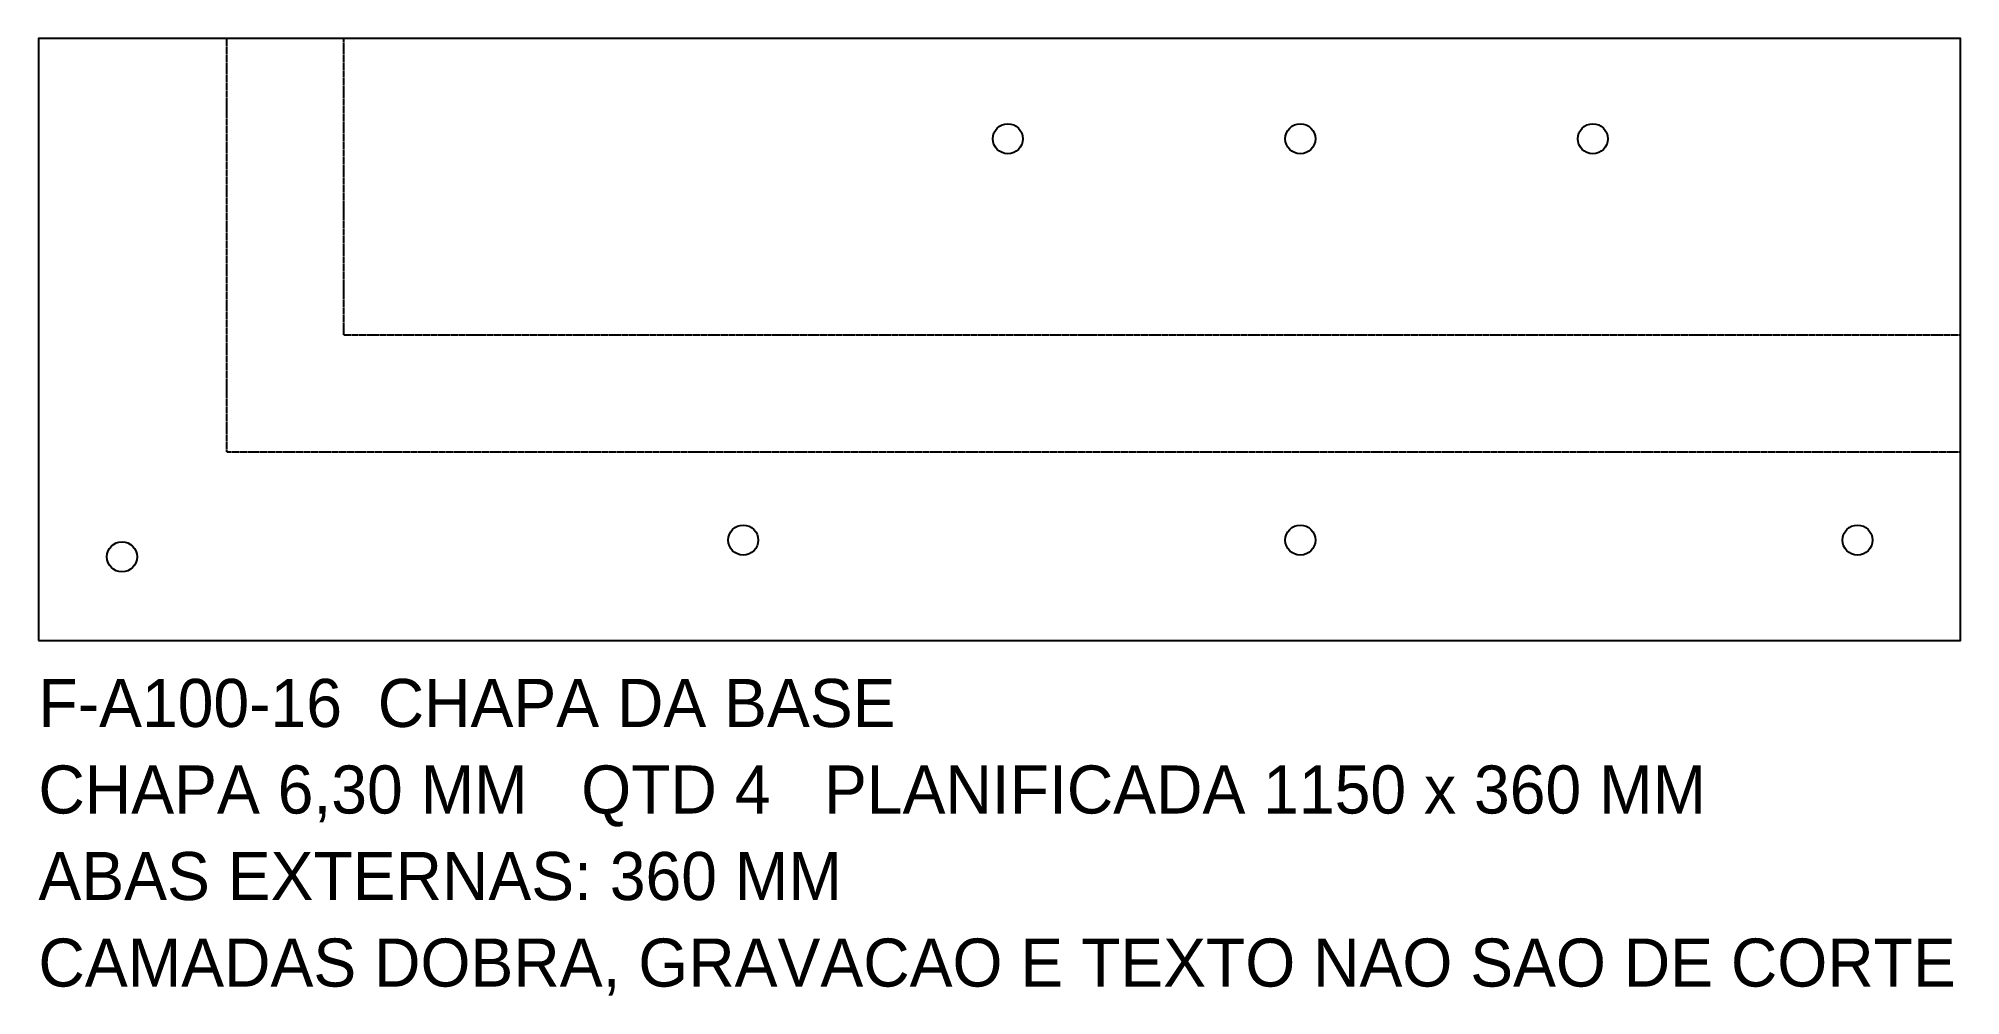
# Model space of a CAD drawing. Header units: millimetres. Extents: x 0 to 1150, y -212 to 360.
import ezdxf

# ---------------------------------------------------------------- set-up
doc = ezdxf.new("R2010")
doc.units = ezdxf.units.MM
doc.linetypes.add('DASHED', pattern=[1.524, 1.27, -0.254])
for name, color, linetype in [('CORTE', 7, 'CONTINUOUS'), ('GRAVACAO', 4, 'DASHED'), ('TEXTO', 3, 'CONTINUOUS')]:
    doc.layers.add(name, color=color, linetype=linetype)

msp = doc.modelspace()

# ---------------------------------------------------------------- linework, layer by layer
at = {"layer": 'CORTE'}
msp.add_lwpolyline([(0, 0), (1150, 0), (1150, 360), (0, 360)], close=True, dxfattribs=at)
for centre in [(580, 300), (755, 300), (930, 300), (421.67, 60), (755, 60), (1088.33, 60), (50, 50)]:
    msp.add_circle(centre, 9, dxfattribs=at)
at = {"layer": 'GRAVACAO'}
for p, q in [((112.8, 112.8), (112.8, 360)), ((182.67, 182.67), (182.67, 360)), ((182.67, 182.67), (1150, 182.67)), ((112.8, 112.8), (1150, 112.8))]:
    msp.add_line(p, q, dxfattribs=at)

# ---------------------------------------------------------------- texts
at = {"layer": 'TEXTO'}
for s, p in [('F-A100-16  CHAPA DA BASE', (0, -51.75)), ('CHAPA 6,30 MM   QTD 4   PLANIFICADA 1150 x 360 MM', (0, -103.5)), ('ABAS EXTERNAS: 360 MM', (0, -155.25)), ('CAMADAS DOBRA, GRAVACAO E TEXTO NAO SAO DE CORTE', (0, -207))]:
    msp.add_text(s, height=28.75, dxfattribs=at).set_placement(p)

doc.saveas('drawing.dxf')
